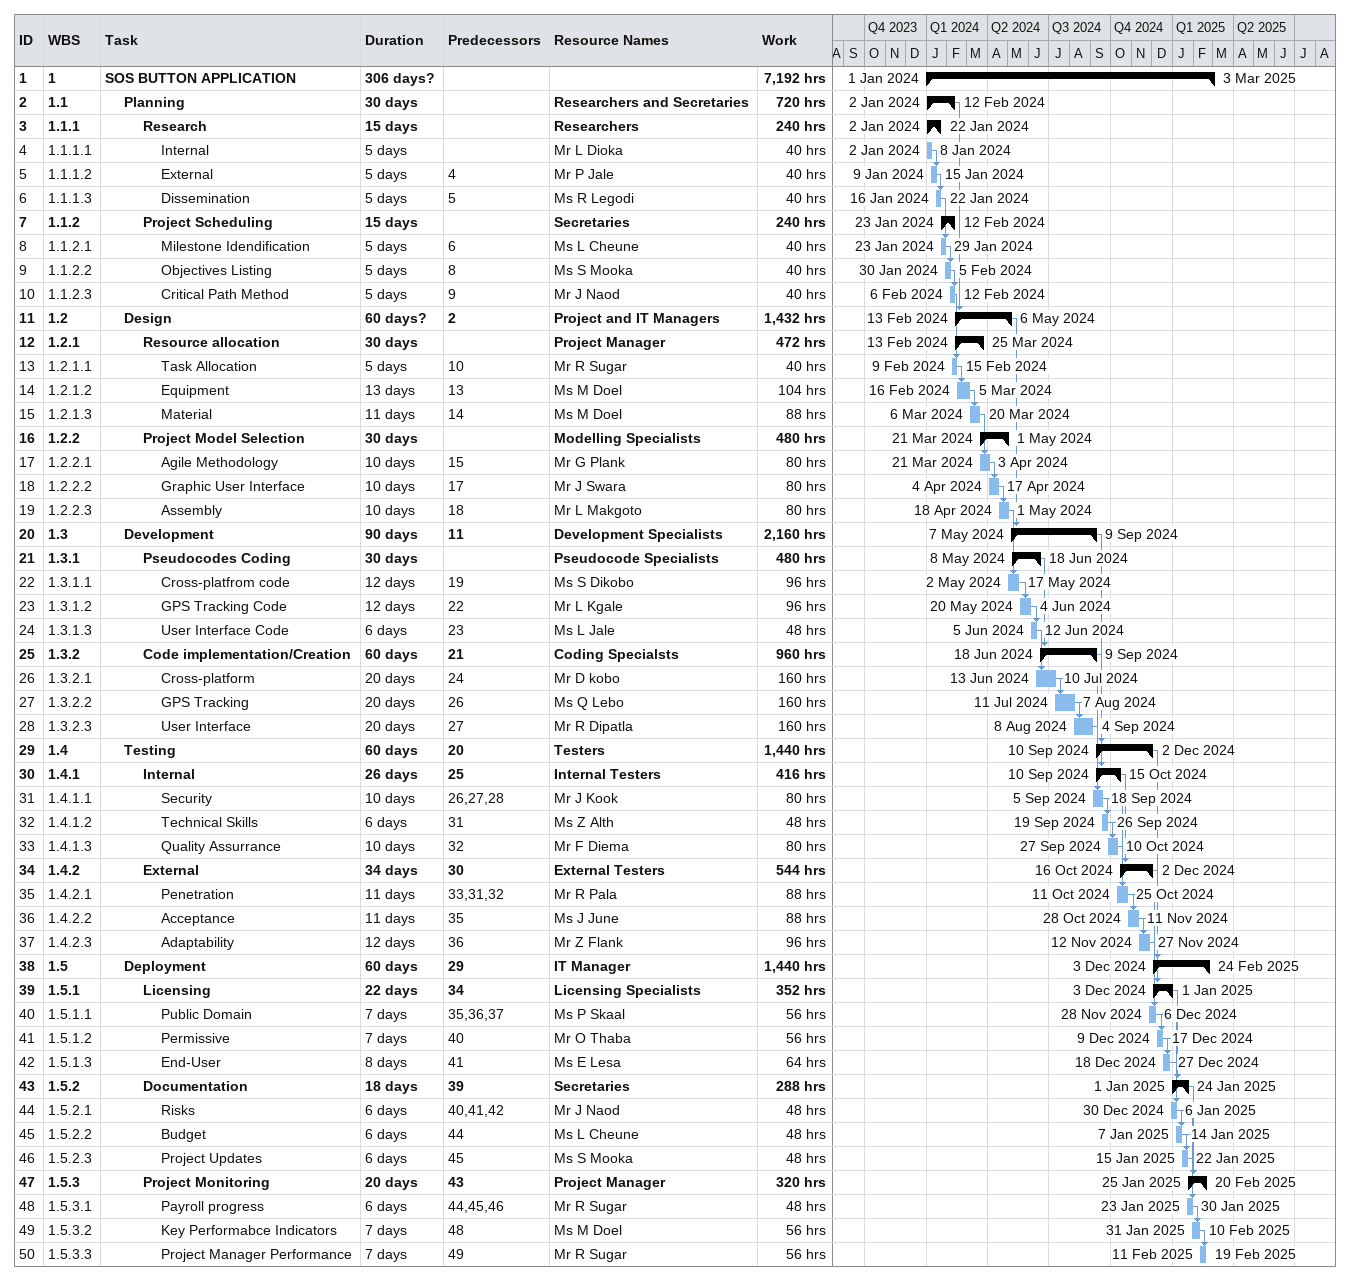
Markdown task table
| ID | WBS | Task | Duration | Start | Finish | Predecessors | Resources | Work (h) |
|---|---|---|---|---|---|---|---|---|
| 1 | 1 | **SOS BUTTON APPLICATION** | 306d? | 2024-01-01 | 2025-03-03 |  |  | 7192 |
| 2 | 1.1 | **Planning** | 30d | 2024-01-02 | 2024-02-12 |  | Researchers and Secretaries | 720 |
| 3 | 1.1.1 | **Research** | 15d | 2024-01-02 | 2024-01-22 |  | Researchers | 240 |
| 4 | 1.1.1.1 | Internal | 5d | 2024-01-02 | 2024-01-08 |  | Mr L Dioka | 40 |
| 5 | 1.1.1.2 | External | 5d | 2024-01-09 | 2024-01-15 | 4 | Mr P Jale | 40 |
| 6 | 1.1.1.3 | Dissemination | 5d | 2024-01-16 | 2024-01-22 | 5 | Ms R Legodi | 40 |
| 7 | 1.1.2 | **Project Scheduling** | 15d | 2024-01-23 | 2024-02-12 |  | Secretaries | 240 |
| 8 | 1.1.2.1 | Milestone Idendification | 5d | 2024-01-23 | 2024-01-29 | 6 | Ms L Cheune | 40 |
| 9 | 1.1.2.2 | Objectives Listing | 5d | 2024-01-30 | 2024-02-05 | 8 | Ms S Mooka | 40 |
| 10 | 1.1.2.3 | Critical Path Method | 5d | 2024-02-06 | 2024-02-12 | 9 | Mr J Naod | 40 |
| 11 | 1.2 | **Design** | 60d? | 2024-02-13 | 2024-05-06 | 2 | Project and IT Managers | 1432 |
| 12 | 1.2.1 | **Resource allocation** | 30d | 2024-02-13 | 2024-03-25 |  | Project Manager | 472 |
| 13 | 1.2.1.1 | Task Allocation | 5d | 2024-02-09 | 2024-02-15 | 10 | Mr R Sugar | 40 |
| 14 | 1.2.1.2 | Equipment | 13d | 2024-02-16 | 2024-03-05 | 13 | Ms M Doel | 104 |
| 15 | 1.2.1.3 | Material | 11d | 2024-03-06 | 2024-03-20 | 14 | Ms M Doel | 88 |
| 16 | 1.2.2 | **Project Model Selection** | 30d | 2024-03-21 | 2024-05-01 |  | Modelling Specialists | 480 |
| 17 | 1.2.2.1 | Agile Methodology | 10d | 2024-03-21 | 2024-04-03 | 15 | Mr G Plank | 80 |
| 18 | 1.2.2.2 | Graphic User Interface | 10d | 2024-04-04 | 2024-04-17 | 17 | Mr J Swara | 80 |
| 19 | 1.2.2.3 | Assembly | 10d | 2024-04-18 | 2024-05-01 | 18 | Mr L Makgoto | 80 |
| 20 | 1.3 | **Development** | 90d | 2024-05-07 | 2024-09-09 | 11 | Development Specialists | 2160 |
| 21 | 1.3.1 | **Pseudocodes Coding** | 30d | 2024-05-08 | 2024-06-18 |  | Pseudocode Specialists | 480 |
| 22 | 1.3.1.1 | Cross-platfrom code | 12d | 2024-05-02 | 2024-05-17 | 19 | Ms S Dikobo | 96 |
| 23 | 1.3.1.2 | GPS Tracking Code | 12d | 2024-05-20 | 2024-06-04 | 22 | Mr L Kgale | 96 |
| 24 | 1.3.1.3 | User Interface Code | 6d | 2024-06-05 | 2024-06-12 | 23 | Ms L Jale | 48 |
| 25 | 1.3.2 | **Code implementation/Creation** | 60d | 2024-06-18 | 2024-09-09 | 21 | Coding Specialsts | 960 |
| 26 | 1.3.2.1 | Cross-platform | 20d | 2024-06-13 | 2024-07-10 | 24 | Mr D kobo | 160 |
| 27 | 1.3.2.2 | GPS Tracking | 20d | 2024-07-11 | 2024-08-07 | 26 | Ms Q Lebo | 160 |
| 28 | 1.3.2.3 | User Interface | 20d | 2024-08-08 | 2024-09-04 | 27 | Mr R Dipatla | 160 |
| 29 | 1.4 | **Testing** | 60d | 2024-09-10 | 2024-12-02 | 20 | Testers | 1440 |
| 30 | 1.4.1 | **Internal** | 26d | 2024-09-10 | 2024-10-15 | 25 | Internal Testers | 416 |
| 31 | 1.4.1.1 | Security | 10d | 2024-09-05 | 2024-09-18 | 26, 27, 28 | Mr J Kook | 80 |
| 32 | 1.4.1.2 | Technical Skills | 6d | 2024-09-19 | 2024-09-26 | 31 | Ms Z Alth | 48 |
| 33 | 1.4.1.3 | Quality Assurrance | 10d | 2024-09-27 | 2024-10-10 | 32 | Mr F Diema | 80 |
| 34 | 1.4.2 | **External** | 34d | 2024-10-16 | 2024-12-02 | 30 | External Testers | 544 |
| 35 | 1.4.2.1 | Penetration | 11d | 2024-10-11 | 2024-10-25 | 33, 31, 32 | Mr R Pala | 88 |
| 36 | 1.4.2.2 | Acceptance | 11d | 2024-10-28 | 2024-11-11 | 35 | Ms J June | 88 |
| 37 | 1.4.2.3 | Adaptability | 12d | 2024-11-12 | 2024-11-27 | 36 | Mr Z Flank | 96 |
| 38 | 1.5 | **Deployment** | 60d | 2024-12-03 | 2025-02-24 | 29 | IT Manager | 1440 |
| 39 | 1.5.1 | **Licensing** | 22d | 2024-12-03 | 2025-01-01 | 34 | Licensing Specialists | 352 |
| 40 | 1.5.1.1 | Public Domain | 7d | 2024-11-28 | 2024-12-06 | 35, 36, 37 | Ms P Skaal | 56 |
| 41 | 1.5.1.2 | Permissive | 7d | 2024-12-09 | 2024-12-17 | 40 | Mr O Thaba | 56 |
| 42 | 1.5.1.3 | End-User | 8d | 2024-12-18 | 2024-12-27 | 41 | Ms E Lesa | 64 |
| 43 | 1.5.2 | **Documentation** | 18d | 2025-01-01 | 2025-01-24 | 39 | Secretaries | 288 |
| 44 | 1.5.2.1 | Risks | 6d | 2024-12-30 | 2025-01-06 | 40, 41, 42 | Mr J Naod | 48 |
| 45 | 1.5.2.2 | Budget | 6d | 2025-01-07 | 2025-01-14 | 44 | Ms L Cheune | 48 |
| 46 | 1.5.2.3 | Project Updates | 6d | 2025-01-15 | 2025-01-22 | 45 | Ms S Mooka | 48 |
| 47 | 1.5.3 | **Project Monitoring** | 20d | 2025-01-25 | 2025-02-20 | 43 | Project Manager | 320 |
| 48 | 1.5.3.1 | Payroll progress | 6d | 2025-01-23 | 2025-01-30 | 44, 45, 46 | Mr R Sugar | 48 |
| 49 | 1.5.3.2 | Key Performabce Indicators | 7d | 2025-01-31 | 2025-02-10 | 48 | Ms M Doel | 56 |
| 50 | 1.5.3.3 | Project Manager Performance | 7d | 2025-02-11 | 2025-02-19 | 49 | Mr R Sugar | 56 |
